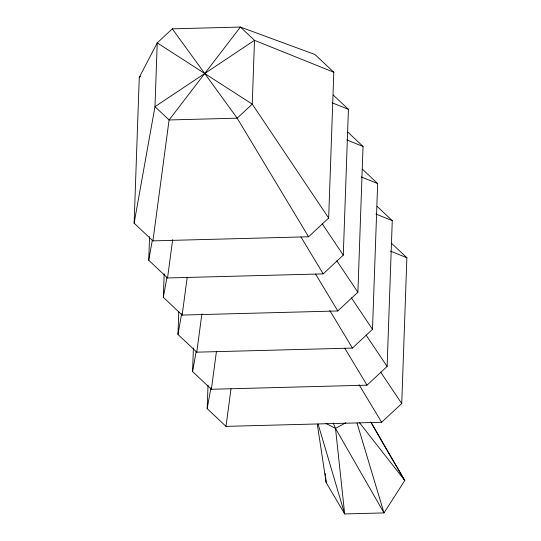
<?xml version="1.0" encoding="UTF-8"?>
<svg xmlns="http://www.w3.org/2000/svg" width="541" height="541" viewBox="0 0 541 541"><rect width="100%" height="100%" fill="white"/><g stroke="black" fill="none" stroke-linecap="round" stroke-linejoin="round"><path stroke-width="0.81" d="M134.121 223.162L139.267 77.363L157.228 42.895L172.302 28.842L240.393 27.05L315.004 54.533L333.811 72.244L328.664 218.043L308.566 236.775L152.927 240.873L134.121 223.162L154.976 106.678L157.228 42.895L252.248 104.122L328.664 218.043M333.256 95.06L348.424 109.343L343.278 255.142L323.18 273.874L167.541 277.973L148.734 260.262L149.566 236.66M347.87 132.16L363.038 146.442L357.892 292.241L337.794 310.974L182.155 315.072L163.348 297.361L164.18 273.76M362.484 169.259L377.652 183.541L372.506 329.341L352.407 348.073L196.768 352.171L177.962 334.46L178.76 311.704M377.097 206.358L392.266 220.64L387.119 366.44L367.021 385.172L211.382 389.27L192.576 371.559L193.407 347.958M391.711 243.457L406.879 257.739L401.733 403.539L381.635 422.271L225.996 426.369L207.189 408.658L208.021 385.057M152.927 240.873L169.083 119.967L240.393 27.05L254.5 40.332L333.811 72.244M167.541 277.973L172.667 239.616M182.155 315.072L187.172 277.547M196.768 352.171L201.894 313.814M211.382 389.27L216.4 351.745M225.996 426.369L231.014 388.844M148.734 260.262L152.305 240.292M163.348 297.361L166.919 277.391M177.962 334.46L181.681 313.658M192.576 371.559L196.146 351.589M207.189 408.658L210.909 387.856M139.267 77.363L140.484 76.234M325.98 423.434L335.521 428.438L345.8 422.717M332.1 102.776L348.424 109.343M346.713 139.876L363.038 146.442M361.327 176.975L377.652 183.541M375.941 214.074L392.266 220.64M390.555 251.173L406.879 257.739M359.508 422.717L404.783 480.503L383.995 512.915L344.685 513.95L326.155 482.572L317.317 424.259M172.302 28.842L237.174 118.175L308.566 236.775M322.186 223.69L343.278 255.142M336.8 260.789L357.892 292.241M351.413 297.888L372.506 329.341M366.027 334.987L387.119 366.44M380.634 372.086L401.733 403.539M300.979 236.992L323.18 273.874M315.592 274.091L337.794 310.974M329.773 310.466L352.407 348.073M344.82 348.289L367.021 385.172M359.001 384.665L381.635 422.271M386.673 449.842L404.783 480.503L371.2 422.474M333.249 423.008L335.521 428.438L383.995 512.915L357.046 423.069M370.747 422.014L386.247 449.131M318.108 424.097L344.685 513.95L335.521 428.438M325.188 473.389L325.452 475.891M325.628 477.561L326.155 482.572M254.5 40.332L252.248 104.122L237.174 118.175L169.083 119.967L154.976 106.678L254.5 40.332"/></g></svg>
